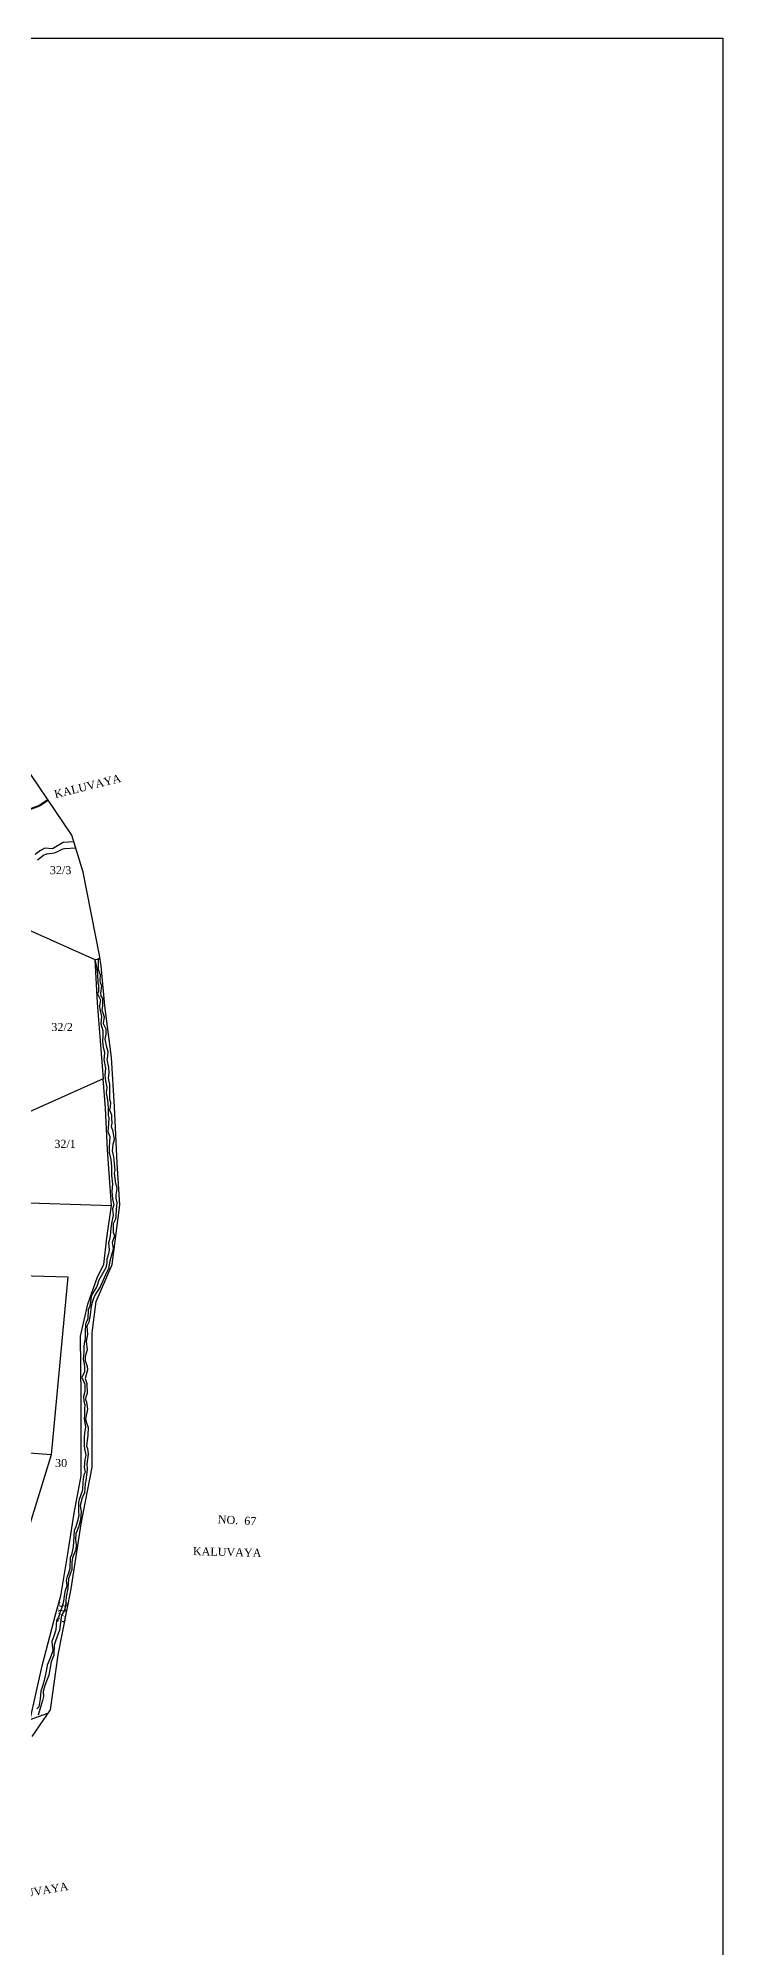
# Model space of a CAD drawing. Header units: millimetres. Extents: x 203 to 1194, y 9 to 989.
# Drawn here: x 980 to 1194, y 393 to 989 of the extents above; entities that cross this region are included whole.
import ezdxf

# ---------------------------------------------------------------- set-up
doc = ezdxf.new("R2010")
doc.units = ezdxf.units.MM
doc.header["$MEASUREMENT"] = 0
doc.linetypes.add('ACAD_ISO07W100', pattern=[3, 0, -3])
doc.linetypes.add('BORDER', pattern=[1.75, 0.5, -0.25, 0.5, -0.25, 0, -0.25])
doc.layers.add('FOOTPATH', color=150, linetype='ACAD_ISO07W100', lineweight=30)
doc.layers.add('VILL_BOUNDARY', color=6, linetype='BORDER', lineweight=30)
for name, color, linetype in [('NALA', 4, 'Continuous'), ('SURVEY_BND', 7, 'Continuous'), ('SURVEY_NO', 7, 'Continuous'), ('TEXT', 7, 'Continuous')]:
    doc.layers.add(name, color=color, linetype=linetype)
doc.styles.get("Standard").update_dxf_attribs({"font": 'TIMES.TTF', "height": 2})

msp = doc.modelspace()

# ---------------------------------------------------------------- linework, layer by layer
at = {"linetype": 'ByBlock', "lineweight": 30}
msp.add_lwpolyline([(1193.88, 8.59), (203.14, 8.59), (203.14, 989.47), (1193.88, 989.47)], close=True, dxfattribs=at)
at = {"layer": 'FOOTPATH', "linetype": 'ByBlock', "lineweight": 40}
msp.add_lwpolyline([(775.2, 659.55), (778.92, 659.77), (793.81, 665.33), (808.86, 672.99), (828.4, 683.78), (841.95, 694.31), (857.53, 703.12), (873.47, 712.86), (888.69, 720.52), (905, 723.6), (923.65, 728.45), (939.24, 734.96), (958.78, 741.69), (980.35, 749.71), (983.02, 751.51)], dxfattribs=at)
at = {"layer": 'NALA', "linetype": 'ByBlock'}
for points in [[(991.12, 738.36), (987.79, 738.21), (984.44, 736.24), (982.01, 736.46), (980.65, 735.74), (979.05, 734.46)], [(979.73, 732.81), (981.6, 734.21), (982.52, 734.62), (982.74, 734.66), (985.07, 734.92), (986.08, 735.36), (986.79, 735.81), (987.04, 735.95), (987.42, 736.12), (987.76, 736.19), (988.31, 736.35), (991.69, 736.48)], [(997.6, 701.67), (998.32, 698.85), (998.45, 697.05), (998.62, 694.37), (998.82, 693.65), (998.77, 691.61), (998.5, 690.93), (999.45, 689.03), (999.12, 687.21), (999.2, 686.07), (999.77, 683.87), (999.55, 681.52), (1000.18, 679.41), (1000.1, 677.78), (1000, 676.03), (1000.3, 674.23), (1000.63, 672.7), (1000.53, 671.15), (1000.45, 670.4), (1000.98, 667.65), (1000.8, 665.4), (1001.02, 663.7), (1001.35, 661.68), (1001.15, 659.96), (1001.63, 657.67), (1001.77, 655.21), (1001.77, 654.19), (1001.85, 652.98), (1002.01, 652.08), (1001.83, 648.99), (1001.74, 647.86), (1002.31, 646.32), (1002.18, 642.9), (1002.09, 641.29), (1002.67, 639.13), (1002.84, 636.85), (1002.84, 634.25), (1003.13, 631.49), (1002.95, 629.11), (1003.13, 626.88), (1003.55, 625), (1003.15, 623.7), (1003.37, 621.63), (1002.95, 619.8), (1002.6, 617.69), (1002.51, 616.31), (1002.36, 614.59), (1001.94, 613.14), (1002.18, 610.97), (1001.94, 609.69), (1001.43, 607.99), (1001.39, 606.86), (1001.1, 605.34), (998.88, 601.42), (998.26, 599.46), (996.62, 596.74), (996.04, 593.3), (995.54, 592.19), (995.51, 589.49), (994.74, 587.69), (994.6, 585.42), (994.63, 583.24), (994.21, 580.9), (994.24, 578.91), (993.96, 576.86), (994.46, 574.55), (994.38, 572.86), (993.54, 571.06), (994.49, 568.94), (994.49, 566.65), (994.1, 565.1), (994.26, 563.63), (994.57, 562.52), (994.42, 561.22), (994.47, 559.24), (994.31, 558.27), (994.53, 556.89), (994.71, 555.55), (994.53, 554.38), (994.35, 552.5), (994.28, 551.6), (994.33, 549.69), (994.46, 548.76), (994.87, 546.79), (994.57, 545.36), (994.33, 542.98), (994.58, 541.51), (994.23, 540.59), (994, 539.33), (993.93, 538.26), (993.78, 536.17), (993.67, 535.51), (992.8, 532.96), (992.56, 531.94), (992.54, 529.33), (992.6, 527.82), (992.14, 525.83), (991.73, 524.43), (991.24, 523.2), (990.94, 519.74), (990.87, 518.13), (990.31, 515.68), (989.91, 514.68), (989.85, 511.42), (989.39, 509.96), (989.01, 508.91), (988.72, 507.61), (988.9, 505.85), (988.4, 504.45), (988.02, 502.78), (987.81, 501.06), (987.26, 498.83), (986.89, 498.19), (986.25, 496.14), (985.69, 495.08), (985.47, 492.18), (984.85, 490.2), (984.25, 488.54), (984.34, 487.43), (984.52, 485.97), (984.39, 485.34), (983.69, 483.36), (982.73, 481.15), (982.54, 479.82), (981.86, 476.43), (981.39, 474.92), (980.74, 473.02), (980.71, 471.79), (980.52, 470.68), (980.11, 468.17), (979.55, 467.56)], [(998.68, 702.07), (998.72, 698.55), (999.36, 696.95), (999.24, 695.08), (999.31, 694.42), (999.7, 693.44), (999.42, 691.17), (999.56, 690.15), (1000.08, 689.57), (1000.08, 688.05), (1000.08, 687.02), (999.8, 685.83), (1000.16, 685), (1000.55, 683.73), (1000.25, 681.61), (1001.06, 680), (1001.12, 678.35), (1000.78, 676.78), (1001.3, 674.24), (1001.66, 672.91), (1001.65, 671.46), (1001.4, 670.35), (1001.91, 667.9), (1002.07, 666.33), (1001.82, 664.54), (1002.26, 662.6), (1002.22, 660.56), (1002.24, 657.99), (1002.59, 657.01), (1002.45, 655.49), (1002.26, 654.68), (1002.84, 653.09), (1002.86, 652.07), (1002.99, 650.53), (1002.76, 649.42), (1003.24, 648), (1003.24, 647.87), (1003.68, 645.26), (1003.27, 643.86), (1003.07, 641.82), (1003.52, 640.02), (1003.73, 637.88), (1003.89, 635.74), (1003.68, 634.86), (1003.97, 632.27), (1004.51, 630.05), (1004.34, 628.76), (1004.16, 628.11), (1004.16, 627.08), (1004.49, 625.59), (1004.29, 623.53), (1004.25, 621.47), (1004.09, 620.51), (1003.39, 619.02), (1003.41, 616.44), (1003.75, 615.31), (1003.05, 613.18), (1003.39, 611.38), (1003.05, 610.14), (1002.38, 607.4), (1001.94, 605.09), (1000.95, 603.07), (999.27, 599.42), (997.7, 596.79), (996.95, 594.87), (996.51, 593.34), (996.19, 590.59), (995.82, 588.3), (995.16, 587.11), (995.36, 584.44), (994.99, 582.42), (995.26, 579.71), (994.67, 577.56), (994.59, 576.25), (995.3, 574.55), (995.34, 573.39), (994.59, 570.78), (995.17, 569.16), (995.24, 566.07), (994.81, 565.04), (994.75, 564.12), (995.01, 563.35), (995.4, 561.17), (994.73, 558.11), (994.99, 557.24), (995.6, 555.38), (995.44, 553.04), (995.01, 549.62), (995.32, 548.86), (995.6, 547.1), (995.11, 544.01), (995.27, 542.26), (994.83, 538.91), (994.63, 537.94), (994.41, 535.01), (993.7, 533.48), (993.06, 531.04), (993.4, 529.04), (993.22, 526.8), (992.65, 524.58), (991.75, 522.21), (991.58, 520.44), (991.77, 518.75), (991.69, 517.34), (990.63, 514.73), (990.49, 513.22), (990.43, 511.1), (989.46, 508.13), (989.23, 505.2), (988.65, 502.57), (988.5, 499.62), (988.02, 498.05), (987.24, 496.76), (986.78, 493.77), (986.62, 492.05), (986.21, 491.06), (984.97, 487.45), (984.83, 484.34), (984.05, 482.21), (983.32, 478.02), (982, 474.82), (981.48, 472.97), (981.58, 471.41), (981.28, 470.09), (981.03, 469.14), (979.89, 465.57)]]:
    msp.add_lwpolyline(points, dxfattribs=at)
at = {"layer": 'SURVEY_BND', "linetype": 'ByBlock'}
for points in [[(976.68, 711.06), (997.6, 701.67), (999.32, 701.86)], [(997.6, 701.67), (998.43, 688.1), (1000.27, 664.39), (970.27, 650.95), (970.63, 625.85), (1002.83, 624.81), (1001.57, 642.22), (1001, 655.22), (1000.27, 664.39)], [(977.41, 464.17), (981.23, 480.91), (985.46, 497.31), (987.03, 502.82), (989.1, 515.33), (991.17, 528.71), (993.37, 540.31), (993.37, 552.31), (993.37, 564.98), (993.18, 583.95), (995.47, 593.93), (998.53, 602.51), (1000.48, 606.39), (1001.45, 614.68), (1002.83, 624.81)], [(970.58, 603.01), (989.2, 602.48), (983.98, 546.93), (847.55, 557.4), (844.99, 569.58), (847.9, 586.24), (893.21, 584.18), (894.32, 605.21)], [(983.98, 546.93), (970.55, 503.21), (919.02, 510.3), (918.66, 515.27), (861.04, 521.42), (845.63, 524.85), (846.94, 536.04)], [(861.04, 521.42), (859.57, 502.95), (871.56, 500.29), (871.59, 493.25), (877.84, 491.58), (913.59, 486.39), (912.33, 477.49), (926.35, 473.92), (927.29, 466.09), (935.29, 463.52), (934.93, 460.63), (937.49, 459.32), (960.48, 458.16), (983.01, 466.16)]]:
    msp.add_lwpolyline(points, dxfattribs=at)
at = {"layer": 'VILL_BOUNDARY', "linetype": 'ByBlock'}
msp.add_lwpolyline([(978.05, 458.87), (983.76, 467.25), (986.24, 484.39), (990.23, 504.97), (993.33, 525.28), (996.77, 542.99), (996.77, 568.46), (996.77, 585), (998.08, 594.76), (1003.11, 606.33), (1005.48, 624.98), (1004.62, 638.05), (1003.81, 655.63), (1002.81, 671.06), (1000.77, 687.21), (999.67, 699.68), (999.14, 702.99), (994, 728.97), (990.47, 740.45), (972.47, 767.15)], dxfattribs=at)

# ---------------------------------------------------------------- texts
at = {"layer": 'SURVEY_NO', "linetype": 'ByBlock'}
for s, p in [('32/3', (983.6, 728.31)), ('32/2', (984.06, 679.29)), ('32/1', (985, 642.79)), ('30', (985.22, 543.07))]:
    msp.add_text(s, height=2.5, dxfattribs=at).set_placement(p)
msp.add_text('31/2', height=2.5, rotation=264.9146, dxfattribs=at).set_placement((986.56, 501.17))
at = {"layer": 'TEXT', "linetype": 'ByBlock'}
for s, rotation, p in [('KALUVAYA', 14.02071, (985.3, 751.98)), ('NO.  67', 356.96078, (1036.02, 525.53)), ('KALUVAYA', 358.44502, (1028.27, 515.56)), ('KALUVAYA', 9.74223, (968.44, 407.32))]:
    msp.add_text(s, height=2.5, rotation=rotation, dxfattribs=at).set_placement(p)

doc.saveas('drawing.dxf')
